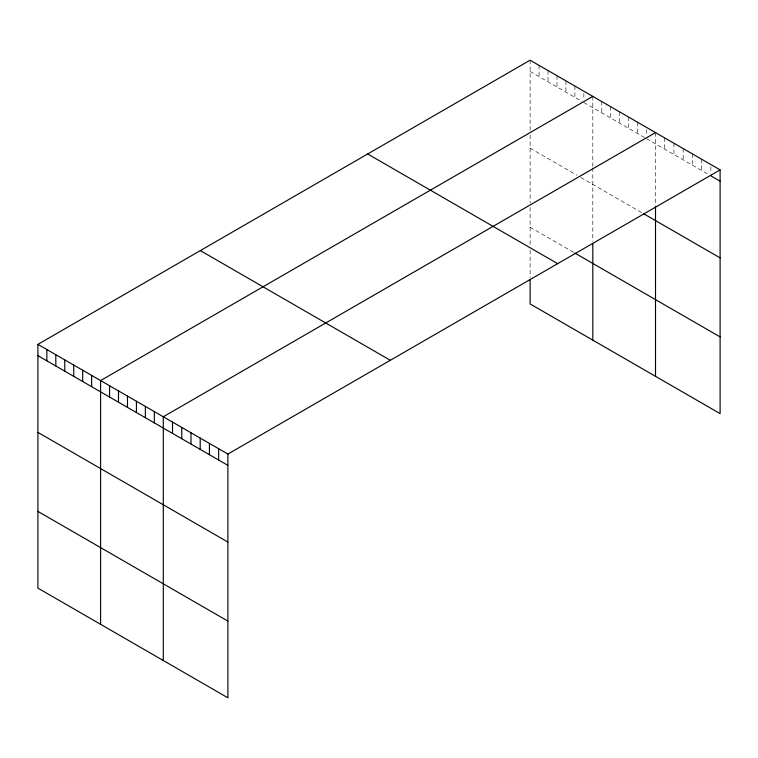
<?xml version="1.0" encoding="UTF-8"?>
<svg xmlns="http://www.w3.org/2000/svg" width="758" height="758" viewBox="0 0 758 758"><rect width="100%" height="100%" fill="white"/><g stroke="black" fill="none" stroke-linecap="round" stroke-linejoin="round"><path stroke-width="0.57" stroke-dasharray="3.79 2.84" d="M530.117 60.195L530.117 130.66M530.117 71.479L581.86 101.354M583.85 102.51L644.556 137.558M646.546 138.705L707.792 174.065M530.117 148.189L576.885 175.193M580.865 177.495L642.566 213.112M530.117 227.229L573.901 252.509M710.871 166.817L710.871 173.582M701.643 159.227L701.643 170.512M692.414 153.902L692.414 165.187M683.185 148.577L683.185 159.862M673.957 143.243L673.957 154.528M664.728 137.918L664.728 149.203M655.509 132.593L655.509 205.247M646.546 129.675L646.546 135.322M637.592 122.246L637.592 133.531M628.638 117.083L628.638 128.358M619.674 111.909L619.674 123.194M610.721 106.736L610.721 118.021M601.767 101.563L601.767 112.847M592.813 96.399L592.813 166.855M592.813 167.954L592.813 241.47M583.85 93.48L583.85 99.118M574.896 86.052L574.896 97.337M565.942 80.879L565.942 92.163M556.988 75.715L556.988 86.99M548.025 70.541L548.025 81.826M539.071 65.368L539.071 76.653M530.117 135.038L530.117 203.078M530.117 207.465L530.117 245.857M530.117 250.244L530.117 277.636"/><path stroke-width="1.14" d="M37.9 344.378L227.883 454.061L227.883 697.805L37.9 588.113L37.9 344.378L530.117 60.195L720.1 169.887L720.1 413.622L530.117 303.939L530.117 279.825M592.813 96.399L100.596 380.573L100.596 624.308M655.509 132.593L163.292 416.767L163.292 660.512M227.883 454.061L720.1 169.887M710.871 175.837L720.1 181.171M643.561 213.69L720.1 257.881M574.896 253.087L720.1 336.912M367.687 153.978L557.67 263.661M200.33 250.595L390.313 360.287M37.9 355.663L227.883 465.346M37.9 432.373L227.883 542.055M37.9 511.404L227.883 621.096M655.509 206.337L655.509 376.328M592.813 243.669L592.813 340.134M218.655 448.736L218.655 460.021M209.426 443.411L209.426 454.686M200.197 438.077L200.197 449.361M190.978 432.752L190.978 444.036M181.749 427.427L181.749 438.711M172.521 422.092L172.521 433.377M154.338 411.594L154.338 422.879M145.375 406.43L145.375 417.705M136.421 401.257L136.421 412.541M127.467 396.083L127.467 407.368M118.504 390.91L118.504 402.195M109.55 385.746L109.55 397.021M91.642 375.399L91.642 386.684M82.679 370.226L82.679 381.511M73.725 365.062L73.725 376.347M64.771 359.889L64.771 371.174M55.817 354.716L55.817 366M46.854 349.542L46.854 360.827"/></g></svg>
